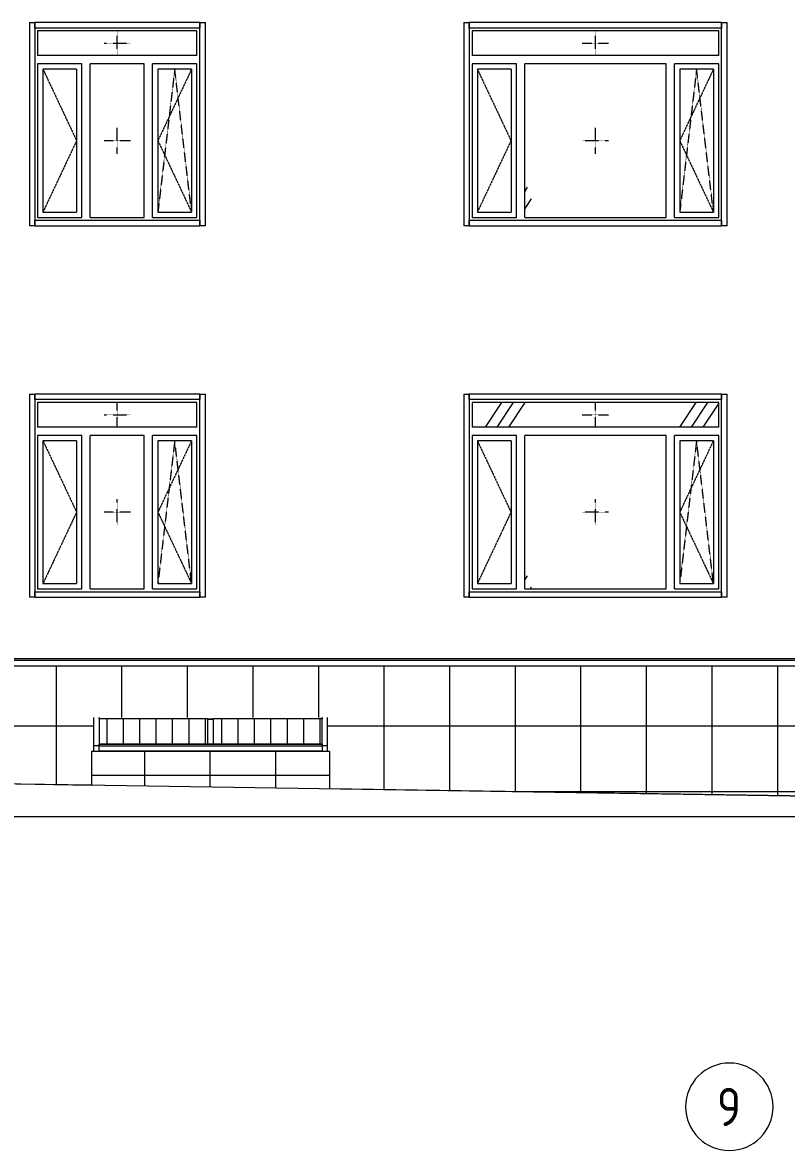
# Model space of a CAD drawing. Header units: millimetres. Extents: x -515342 to 330399, y -224905 to 507333.
# Drawn here: x 293306 to 300296, y -2235 to 8088 of the extents above; entities that cross this region are included whole.
import ezdxf

# ---------------------------------------------------------------- set-up
doc = ezdxf.new("R2010")
doc.units = ezdxf.units.MM
doc.linetypes.add('ASVP_Штриховая_ш2 п1', pattern=[3, 2, -1])
doc.layers.get('0').update_dxf_attribs({"lineweight": 0})
for name, color, linetype, lineweight in [('Витраж', 7, 'Continuous', 0), ('Линии', 7, 'Continuous', 0), ('Ограждение', 7, 'Continuous', 0), ('Окна', 7, 'Continuous', 0), ('Окна открывание', 7, 'Continuous', 0), ('Оси', 7, 'Continuous', 0), ('Панели витража', 7, 'Continuous', 0), ('Стены внутренние', 7, 'Continuous', 0), ('Стены наружные', 7, 'Continuous', 0), ('Стены штриховка поверхности', 7, 'Continuous', 0)]:
    doc.layers.add(name, color=color, linetype=linetype, lineweight=lineweight)
doc.styles.add('GOST Common', font='', dxfattribs={"width": 0.9, "height": 350})
doc.styles.get('GOST Common').set_extended_font_data('GOST Common')
pattern_1 = [(236.31, (995.8, 1244.6), (-1777.9963, -3556.002), [641.067, -5769.603]), (236.31, (1031.34, 1137.9), (-1777.9963, -3556.002), [384.64, -6026.03]), (236.31, (818, 1137.9), (-1777.9963, -3556.002), [384.64, -6026.03])]
pattern_2 = [(90, (-71.02, -10380.49), (-150, 9e-15), [])]
pattern_3 = [(90, (-71.02, 9800.7), (-150, 9e-15), [])]

# ---------------------------------------------------------------- blocks, each defined once
blk = doc.blocks.new('Окно_ПВХ_3Створки_1Фрамуга-верх - АР_Окно_ОП_1820_h_х2370_3ст2фр-в-9801112-О_АР_Эскиз_Фасад 1-12 копия 1')
at = {"layer": 'Окна открывание'}
h = blk.add_hatch(dxfattribs=at)
h.set_pattern_fill('FP_1', color=256, style=0, pattern_type=2)
h.set_pattern_definition(pattern_1)
h.paths.add_polyline_path([(74095, 2318), (76353, 2318), (76353, 2544), (74095, 2544), (74095, 2413)])
h = blk.add_hatch(dxfattribs=at)
h.set_pattern_fill('FP_1', color=256, style=0, pattern_type=2)
h.set_pattern_definition(pattern_1)
h.paths.add_polyline_path([(75846, 836), (75871, 836), (75871, 2242), (74577, 2242), (74577, 836), (75790, 836)])
at = {"layer": 'Окна'}
for p, q in [((76353, 2544), (74095, 2544)), ((74095, 2544), (74095, 2318)), ((76353, 2318), (76353, 2544)), ((76353, 2318), (74095, 2318)), ((74501, 2242), (74095, 2242)), ((74095, 2242), (74095, 836)), ((74144, 2193), (74144, 885)), ((74452, 2193), (74144, 2193)), ((74452, 2193), (74452, 885)), ((74501, 836), (74501, 2242)), ((75871, 2242), (74577, 2242)), ((74577, 836), (74577, 2242)), ((75871, 836), (75871, 2242)), ((76353, 2242), (75947, 2242)), ((75947, 836), (75947, 2242)), ((75996, 2193), (75996, 885)), ((76304, 2193), (75996, 2193)), ((76304, 2193), (76304, 885)), ((76353, 836), (76353, 2242)), ((74095, 836), (74501, 836)), ((74144, 885), (74452, 885)), ((74577, 836), (75871, 836)), ((75947, 836), (76353, 836)), ((75996, 885), (76304, 885))]:
    blk.add_line(p, q, dxfattribs=at)
at = {"layer": 'Окна открывание', "linetype": 'ASVP_Штриховая_ш2 п1'}
for p, q in [((75224, 2318), (75224, 2544)), ((75104, 2431), (75344, 2431)), ((74144, 2193), (74452, 1539)), ((76150, 2193), (75996, 885)), ((76304, 2193), (75996, 1539)), ((76304, 885), (76150, 2193)), ((75224, 1419), (75224, 1659)), ((74452, 1539), (74144, 885)), ((75344, 1539), (75104, 1539)), ((75996, 1539), (76304, 885))]:
    blk.add_line(p, q, dxfattribs=at)
blk = doc.blocks.new('Окно_ПВХ_3Створки_1Фрамуга-верх - АР_Окно_ОП_1820_h_х1570_3ст2фр-в-V7-О_АР_Эскиз_Фасад 1-12 копия 1')
at = {"layer": 'Окна'}
h = blk.add_hatch(dxfattribs=at)
h.set_pattern_fill('FP_1', color=256, style=0, pattern_type=2)
h.set_pattern_definition(pattern_1)
h.paths.add_polyline_path([(70180, 885), (70477, 885), (70477, 2193), (70169, 2193), (70169, 885)])
for p, q in [((71578, 2544), (70120, 2544)), ((70120, 2544), (70120, 2318)), ((71578, 2318), (71578, 2544)), ((71578, 2318), (70120, 2318)), ((70526, 2242), (70120, 2242)), ((70120, 2242), (70120, 836)), ((70169, 2193), (70169, 885)), ((70477, 2193), (70169, 2193)), ((70477, 2193), (70477, 885)), ((70526, 836), (70526, 2242)), ((71096, 2242), (70602, 2242)), ((70602, 836), (70602, 2242)), ((71096, 836), (71096, 2242)), ((71578, 2242), (71172, 2242)), ((71172, 836), (71172, 2242)), ((71221, 2193), (71221, 885)), ((71529, 2193), (71221, 2193)), ((71529, 2193), (71529, 885)), ((71578, 836), (71578, 2242)), ((70120, 836), (70526, 836)), ((70169, 885), (70477, 885)), ((70602, 836), (71096, 836)), ((71172, 836), (71578, 836)), ((71221, 885), (71529, 885))]:
    blk.add_line(p, q, dxfattribs=at)
at = {"layer": 'Окна открывание', "linetype": 'ASVP_Штриховая_ш2 п1'}
for p, q in [((70849, 2318), (70849, 2544)), ((70729, 2431), (70969, 2431)), ((70169, 2193), (70477, 1539)), ((71375, 2193), (71221, 885)), ((71529, 2193), (71221, 1539)), ((71529, 885), (71375, 2193)), ((70849, 1419), (70849, 1659)), ((70477, 1539), (70169, 885)), ((70969, 1539), (70729, 1539)), ((71221, 1539), (71529, 885))]:
    blk.add_line(p, q, dxfattribs=at)
blk = doc.blocks.new('Окно_ПВХ_3Створки_1Фрамуга-верх - АР_Окно_ОП_1820_h_х2370_3ст2фр-в-V44-О_АР_Эскиз_Фасад 1-12 копия 1')
at = {"layer": 'Окна открывание'}
h = blk.add_hatch(dxfattribs=at)
h.set_pattern_fill('FP_1', color=256, style=0, pattern_type=2)
h.set_pattern_definition(pattern_1)
h.paths.add_polyline_path([(74577, 4236), (75871, 4236), (75871, 5642), (74577, 5642), (74577, 4371)])
at = {"layer": 'Окна'}
for p, q in [((76353, 5944), (74095, 5944)), ((74095, 5944), (74095, 5718)), ((76353, 5718), (76353, 5944)), ((76353, 5718), (74095, 5718)), ((74501, 5642), (74095, 5642)), ((74095, 5642), (74095, 4236)), ((74144, 5593), (74144, 4285)), ((74452, 5593), (74144, 5593)), ((74452, 5593), (74452, 4285)), ((74501, 4236), (74501, 5642)), ((75871, 5642), (74577, 5642)), ((74577, 4236), (74577, 5642)), ((75871, 4236), (75871, 5642)), ((76353, 5642), (75947, 5642)), ((75947, 4236), (75947, 5642)), ((75996, 5593), (75996, 4285)), ((76304, 5593), (75996, 5593)), ((76304, 5593), (76304, 4285)), ((76353, 4236), (76353, 5642)), ((74095, 4236), (74501, 4236)), ((74144, 4285), (74452, 4285)), ((74577, 4236), (75871, 4236)), ((75947, 4236), (76353, 4236)), ((75996, 4285), (76304, 4285))]:
    blk.add_line(p, q, dxfattribs=at)
at = {"layer": 'Окна открывание', "linetype": 'ASVP_Штриховая_ш2 п1'}
for p, q in [((75224, 5718), (75224, 5944)), ((75104, 5831), (75344, 5831)), ((74144, 5593), (74452, 4939)), ((76150, 5593), (75996, 4285)), ((76304, 5593), (75996, 4939)), ((76304, 4285), (76150, 5593)), ((75224, 4819), (75224, 5059)), ((74452, 4939), (74144, 4285)), ((75344, 4939), (75104, 4939)), ((75996, 4939), (76304, 4285))]:
    blk.add_line(p, q, dxfattribs=at)
blk = doc.blocks.new('Окно_ПВХ_3Створки_1Фрамуга-верх - АР_Окно_ОП_1820_h_х1570_3ст2фр-в-V45-О_АР_Эскиз_Фасад 1-12 копия 1')
at = {"layer": 'Окна'}
h = blk.add_hatch(dxfattribs=at)
h.set_pattern_fill('FP_1', color=256, style=0, pattern_type=2)
h.set_pattern_definition(pattern_1)
h.paths.add_polyline_path([(70180, 4285), (70477, 4285), (70477, 5593), (70169, 5593), (70169, 4285)])
for p, q in [((71578, 5944), (70120, 5944)), ((70120, 5944), (70120, 5718)), ((71578, 5718), (71578, 5944)), ((71578, 5718), (70120, 5718)), ((70526, 5642), (70120, 5642)), ((70120, 5642), (70120, 4236)), ((70169, 5593), (70169, 4285)), ((70477, 5593), (70169, 5593)), ((70477, 5593), (70477, 4285)), ((70526, 4236), (70526, 5642)), ((71096, 5642), (70602, 5642)), ((70602, 4236), (70602, 5642)), ((71096, 4236), (71096, 5642)), ((71578, 5642), (71172, 5642)), ((71172, 4236), (71172, 5642)), ((71221, 5593), (71221, 4285)), ((71529, 5593), (71221, 5593)), ((71529, 5593), (71529, 4285)), ((71578, 4236), (71578, 5642)), ((70120, 4236), (70526, 4236)), ((70169, 4285), (70477, 4285)), ((70602, 4236), (71096, 4236)), ((71172, 4236), (71578, 4236)), ((71221, 4285), (71529, 4285))]:
    blk.add_line(p, q, dxfattribs=at)
at = {"layer": 'Окна открывание', "linetype": 'ASVP_Штриховая_ш2 п1'}
for p, q in [((70849, 5718), (70849, 5944)), ((70729, 5831), (70969, 5831)), ((70169, 5593), (70477, 4939)), ((71375, 5593), (71221, 4285)), ((71529, 5593), (71221, 4939)), ((71529, 4285), (71375, 5593)), ((70849, 4819), (70849, 5059)), ((70477, 4939), (70169, 4285)), ((70969, 4939), (70729, 4939)), ((71221, 4939), (71529, 4285))]:
    blk.add_line(p, q, dxfattribs=at)
blk = doc.blocks.new('Прямоугольный импост - АР_Откос_Металлический_50х330 Коричневый Правый-9899917-О_АР_Эскиз_Фасад 1-12 копия 1')
at = {"layer": 'Витраж'}
for p, q in [((74069, 2570), (74069, 2620)), ((76379, 2620), (74069, 2620)), ((76379, 2620), (76379, 2570)), ((76379, 2570), (74069, 2570))]:
    blk.add_line(p, q, dxfattribs=at)
blk = doc.blocks.new('Прямоугольный импост - АР_Откос_Металлический_50х330 Коричневый Левый-9899771-О_АР_Эскиз_Фасад 1-12 копия 1')
at = {"layer": 'Витраж'}
for p, q in [((74069, 760), (74069, 810)), ((74069, 810), (76379, 810)), ((74069, 760), (76379, 760)), ((76379, 810), (76379, 760))]:
    blk.add_line(p, q, dxfattribs=at)
blk = doc.blocks.new('Прямоугольный импост - АР_Откос_Металлический_50х330 Коричневый Правый-9899914-О_АР_Эскиз_Фасад 1-12 копия 1')
at = {"layer": 'Витраж'}
for p, q in [((38540, 2620), (38590, 2620)), ((38540, 2620), (38540, 760)), ((38590, 2620), (38590, 760)), ((38590, 760), (38540, 760))]:
    blk.add_line(p, q, dxfattribs=at)
blk = doc.blocks.new('Прямоугольный импост - АР_Откос_Металлический_50х330 Коричневый Левый-9899768-О_АР_Эскиз_Фасад 1-12 копия 1')
at = {"layer": 'Витраж'}
for p, q in [((40000, 2620), (40050, 2620)), ((40000, 760), (40000, 2620)), ((40050, 760), (40050, 2620)), ((40050, 760), (40000, 760))]:
    blk.add_line(p, q, dxfattribs=at)
blk = doc.blocks.new('Прямоугольный импост - АР_Откос_Металлический_50х330 Белый Правый-9899488-О_АР_Эскиз_Фасад 1-12 копия 1')
at = {"layer": 'Витраж'}
for p, q in [((30163, 2570), (30163, 2620)), ((31673, 2620), (30163, 2620)), ((31673, 2620), (31673, 2570)), ((31673, 2570), (30163, 2570))]:
    blk.add_line(p, q, dxfattribs=at)
blk = doc.blocks.new('Прямоугольный импост - АР_Откос_Металлический_50х330 Белый Левый-9898756-О_АР_Эскиз_Фасад 1-12 копия 1')
at = {"layer": 'Витраж'}
for p, q in [((30163, 760), (30163, 810)), ((30163, 810), (31673, 810)), ((30163, 760), (31673, 760)), ((31673, 810), (31673, 760))]:
    blk.add_line(p, q, dxfattribs=at)
blk = doc.blocks.new('Прямоугольный импост - АР_Откос_Металлический_50х330 Белый Правый-9899489-О_АР_Эскиз_Фасад 1-12 копия 1')
at = {"layer": 'Витраж'}
for p, q in [((30113, 2620), (30163, 2620)), ((30113, 2620), (30113, 760)), ((30163, 2620), (30163, 760)), ((30163, 760), (30113, 760))]:
    blk.add_line(p, q, dxfattribs=at)
blk = doc.blocks.new('Прямоугольный импост - АР_Откос_Металлический_50х330 Белый Левый-9898757-О_АР_Эскиз_Фасад 1-12 копия 1')
at = {"layer": 'Витраж'}
for p, q in [((31673, 2620), (31723, 2620)), ((31673, 760), (31673, 2620)), ((31723, 760), (31723, 2620)), ((31723, 760), (31673, 760))]:
    blk.add_line(p, q, dxfattribs=at)
blk = doc.blocks.new('Прямоугольный импост - АР_Откос_Металлический_50х330 Белый Правый-9899490-О_АР_Эскиз_Фасад 1-12 копия 1')
at = {"layer": 'Витраж'}
for p, q in [((21713, 2570), (21713, 2620)), ((24023, 2620), (21713, 2620)), ((24023, 2620), (24023, 2570)), ((24023, 2570), (21713, 2570))]:
    blk.add_line(p, q, dxfattribs=at)
blk = doc.blocks.new('Прямоугольный импост - АР_Откос_Металлический_50х330 Белый Левый-9898758-О_АР_Эскиз_Фасад 1-12 копия 1')
at = {"layer": 'Витраж'}
for p, q in [((21713, 760), (21713, 810)), ((21713, 810), (24023, 810)), ((21713, 760), (24023, 760)), ((24023, 810), (24023, 760))]:
    blk.add_line(p, q, dxfattribs=at)
blk = doc.blocks.new('Ограждение - Ограждение-9978475-О_АР_Эскиз_Фасад 1-12 копия 1')
at = {"layer": 'Ограждение'}
for p, q in [((79873, 182), (61095, 182)), ((79873, 130), (61095, 130))]:
    blk.add_line(p, q, dxfattribs=at)
blk = doc.blocks.new('Системная панель - АР_ПанельВитража_Монолитный поликарбонат 6мм-V367-О_АР_Эскиз_Фасад 1-12 копия 1')
at = {"layer": 'Панели витража'}
h = blk.add_hatch(dxfattribs=at)
h.set_pattern_fill('FP_32', color=256, style=0, pattern_type=2)
h.set_pattern_definition(pattern_2)
h.paths.add_polyline_path([(70833, -580), (71678, -580), (71678, -351), (70683, -351), (70683, -580)])
h = blk.add_hatch(dxfattribs=at)
h.set_pattern_fill('FP_33', color=256, style=0, pattern_type=2)
h.set_pattern_definition(pattern_3)
h.paths.add_polyline_path([(70683, -585), (71678, -585), (71678, -580), (70683, -580)])
for p, q in [((71678, -351), (70683, -351)), ((70683, -351), (70683, -580)), ((71678, -580), (71678, -351)), ((70683, -580), (71678, -580)), ((70683, -580), (70683, -586)), ((71678, -586), (71678, -580))]:
    blk.add_line(p, q, dxfattribs=at)
blk = doc.blocks.new('Прямоугольный импост - АР_Импост_50х50 _труба_-10238076-О_АР_Эскиз_Фасад 1-12 копия 1')
at = {"layer": 'Витраж'}
for p, q in [((71703, -585), (72723, -585)), ((71703, -600), (72723, -600)), ((72723, -585), (72723, -600)), ((72723, -600), (72723, -648)), ((72723, -648), (71703, -648))]:
    blk.add_line(p, q, dxfattribs=at)
blk = doc.blocks.new('Прямоугольный импост - АР_Импост_50х50 _труба_-10238077-О_АР_Эскиз_Фасад 1-12 копия 1')
at = {"layer": 'Витраж'}
for p, q in [((70683, -351), (70683, -340)), ((71703, -356), (71678, -356))]:
    blk.add_line(p, q, dxfattribs=at)
blk = doc.blocks.new('Прямоугольный импост - АР_Импост_50х50 _труба_-10238183-О_АР_Эскиз_Фасад 1-12 копия 1')
at = {"layer": 'Витраж'}
for p, q in [((70633, -340), (70633, -600)), ((70683, -340), (70683, -351)), ((70683, -600), (70633, -600)), ((70633, -600), (70633, -648)), ((70683, -585), (70683, -600)), ((70683, -648), (70683, -600)), ((70633, -648), (70683, -648))]:
    blk.add_line(p, q, dxfattribs=at)
blk = doc.blocks.new('Прямоугольный импост - АР_Импост_50х50 _труба_-10238184-О_АР_Эскиз_Фасад 1-12 копия 1')
at = {"layer": 'Витраж'}
for p, q in [((72723, -351), (72723, -340)), ((72773, -600), (72773, -340)), ((72723, -600), (72723, -585)), ((72773, -600), (72723, -600)), ((72723, -600), (72723, -648)), ((72773, -648), (72773, -600)), ((72723, -648), (72773, -648))]:
    blk.add_line(p, q, dxfattribs=at)
blk = doc.blocks.new('Системная панель - АР_ПанельВитража_Монолитный поликарбонат 6мм-V368-О_АР_Эскиз_Фасад 1-12 копия 1')
at = {"layer": 'Панели витража'}
h = blk.add_hatch(dxfattribs=at)
h.set_pattern_fill('FP_32', color=256, style=0, pattern_type=2)
h.set_pattern_definition(pattern_2)
h.paths.add_polyline_path([(72723, -580), (72723, -351), (71728, -351), (71728, -580), (72212, -580)])
h = blk.add_hatch(dxfattribs=at)
h.set_pattern_fill('FP_33', color=256, style=0, pattern_type=2)
h.set_pattern_definition(pattern_3)
h.paths.add_polyline_path([(72212, -585), (72723, -585), (72723, -580), (71728, -580), (71728, -585), (72121, -585)])
for p, q in [((72723, -351), (71728, -351)), ((71728, -351), (71728, -580)), ((72723, -580), (72723, -351)), ((71728, -580), (72723, -580)), ((71728, -580), (71728, -586)), ((72723, -586), (72723, -580))]:
    blk.add_line(p, q, dxfattribs=at)
blk = doc.blocks.new('Прямоугольный импост - АР_Импост_50х50 _труба_-10238080-О_АР_Эскиз_Фасад 1-12 копия 1')
at = {"layer": 'Витраж'}
for p, q in [((70683, -600), (70683, -585)), ((70683, -585), (71703, -585)), ((70683, -648), (70683, -600)), ((70683, -600), (71703, -600)), ((71703, -648), (70683, -648))]:
    blk.add_line(p, q, dxfattribs=at)
blk = doc.blocks.new('Прямоугольный импост - АР_Импост_50х50 _труба_-10238081-О_АР_Эскиз_Фасад 1-12 копия 1')
at = {"layer": 'Витраж'}
for p, q in [((71728, -356), (71703, -356)), ((72723, -340), (72723, -351))]:
    blk.add_line(p, q, dxfattribs=at)
blk = doc.blocks.new('Прямоугольный импост - АР_Импост_50х50 _труба_-10238181-О_АР_Эскиз_Фасад 1-12 копия 1')
at = {"layer": 'Витраж'}
for p, q in [((71678, -356), (71728, -356)), ((71728, -585), (71678, -585))]:
    blk.add_line(p, q, dxfattribs=at)
blk = doc.blocks.new('СД_Люблино_Фасады_rvt-1-О_АР_Эскиз_Фасад 1-12 копия 1')
at = {"layer": 'Стены штриховка поверхности', "true_color": 0xcacaca}
h = blk.add_hatch(dxfattribs=at)
h.set_pattern_fill('FP_3', color=9, style=0, pattern_type=2)
h.set_pattern_definition([(0, (60215, -3150), (0, 600), []), (90, (60215, -3150), (-600, 4e-14), [])])
h.paths.add_polyline_path([(79925, -1099), (79925, 150), (79873, 150), (79873, 130), (61095, 130), (61095, 65), (61100, 65), (61100, 50), (61095, 50), (61095, -677), (61100, -677), (61100, -692), (61095, -692), (61096, -704), (61096, -704), (61096, -754), (61095, -754), (61095, -813), (70613, -957), (70613, -650), (72793, -650), (72793, -991), (79912, -1099)])
h.paths.add_polyline_path([(60995, -811), (60995, -754), (60993, -754), (60993, -704), (60995, -704), (60995, -692), (60990, -692), (60990, -677), (60995, -677), (60995, 50), (60990, 50), (60990, 65), (60995, 65), (60995, 130), (60502, 130), (60503, -523), (60507, -523), (60507, -538), (60502, -538), (60501, -658), (60521, -665), (60521, -769), (60401, -730), (60401, -600), (60400, -600), (60400, -550), (60402, -550), (60401, -538), (60399, -538), (60397, -534), (60397, -535), (60365, -535), (60365, -800), (60274, -800), (60993, -811)])
h.paths.add_polyline_path([(72773, -648), (70633, -648), (70633, -340), (72773, -340), (72773, -628)])
h.paths.add_polyline_path([(60399, -538), (60398, -538), (60397, -533)])
h.paths.add_polyline_path([(60397, -530), (60399, -523), (60402, -523), (60402, 180), (60365, 180), (60365, -525), (60397, -526), (60397, -529)])
h = blk.add_hatch(dxfattribs=at)
h.set_pattern_fill('FP_40', color=9, style=0, pattern_type=2)
h.set_pattern_definition([(0, (70623.1, 0), (0, 600), []), (90, (70623.1, 0), (-600, 4e-14), [])])
h.paths.add_polyline_path([(72793, -995), (72793, -650), (70613, -650), (70613, -962), (72773, -995)])
at = {"layer": 'Стены внутренние'}
for p, q in [((61095, 200), (80000, 200)), ((72793, -650), (70613, -650)), ((70613, -650), (70613, -962)), ((72793, -995), (72793, -650)), ((61095, -813), (70613, -957)), ((72793, -991), (79925, -1099))]:
    blk.add_line(p, q, dxfattribs=at)
at = {"layer": 'Стены наружные'}
for p, q in [((61095, -813), (70613, -958)), ((72793, -991), (79925, -1099))]:
    blk.add_line(p, q, dxfattribs=at)
at = {"layer": 'Витраж', "lineweight": 9}
for name, p in [('Прямоугольный импост - АР_Откос_Металлический_50х330 Белый Правый-9899489-О_АР_Эскиз_Фасад 1-12 копия 1', (39932, 3400)), ('Прямоугольный импост - АР_Откос_Металлический_50х330 Белый Правый-9899488-О_АР_Эскиз_Фасад 1-12 копия 1', (39932, 3400)), ('Прямоугольный импост - АР_Откос_Металлический_50х330 Белый Левый-9898757-О_АР_Эскиз_Фасад 1-12 копия 1', (39932, 3400)), ('Прямоугольный импост - АР_Откос_Металлический_50х330 Белый Правый-9899489-О_АР_Эскиз_Фасад 1-12 копия 1', (43906, 3400)), ('Прямоугольный импост - АР_Откос_Металлический_50х330 Белый Правый-9899490-О_АР_Эскиз_Фасад 1-12 копия 1', (52355, 3400)), ('Прямоугольный импост - АР_Откос_Металлический_50х330 Белый Левый-9898757-О_АР_Эскиз_Фасад 1-12 копия 1', (44706, 3400)), ('Прямоугольный импост - АР_Откос_Металлический_50х330 Белый Левый-9898756-О_АР_Эскиз_Фасад 1-12 копия 1', (39932, 3400)), ('Прямоугольный импост - АР_Откос_Металлический_50х330 Белый Левый-9898758-О_АР_Эскиз_Фасад 1-12 копия 1', (52355, 3400)), ('Прямоугольный импост - АР_Откос_Металлический_50х330 Белый Правый-9899489-О_АР_Эскиз_Фасад 1-12 копия 1', (39932, 0)), ('Прямоугольный импост - АР_Откос_Металлический_50х330 Белый Правый-9899488-О_АР_Эскиз_Фасад 1-12 копия 1', (39932, 0)), ('Прямоугольный импост - АР_Откос_Металлический_50х330 Белый Левый-9898757-О_АР_Эскиз_Фасад 1-12 копия 1', (39932, 0)), ('Прямоугольный импост - АР_Откос_Металлический_50х330 Коричневый Правый-9899914-О_АР_Эскиз_Фасад 1-12 копия 1', (35479, 0)), ('Прямоугольный импост - АР_Откос_Металлический_50х330 Коричневый Правый-9899917-О_АР_Эскиз_Фасад 1-12 копия 1', (0, 0)), ('Прямоугольный импост - АР_Откос_Металлический_50х330 Коричневый Левый-9899768-О_АР_Эскиз_Фасад 1-12 копия 1', (36379, 0)), ('Прямоугольный импост - АР_Откос_Металлический_50х330 Белый Левый-9898756-О_АР_Эскиз_Фасад 1-12 копия 1', (39932, 0)), ('Прямоугольный импост - АР_Откос_Металлический_50х330 Коричневый Левый-9899771-О_АР_Эскиз_Фасад 1-12 копия 1', (0, 0)), ('Прямоугольный импост - АР_Импост_50х50 _труба_-10238183-О_АР_Эскиз_Фасад 1-12 копия 1', (0, 0)), ('Прямоугольный импост - АР_Импост_50х50 _труба_-10238077-О_АР_Эскиз_Фасад 1-12 копия 1', (0, 0)), ('Прямоугольный импост - АР_Импост_50х50 _труба_-10238181-О_АР_Эскиз_Фасад 1-12 копия 1', (0, 0)), ('Прямоугольный импост - АР_Импост_50х50 _труба_-10238081-О_АР_Эскиз_Фасад 1-12 копия 1', (0, 0)), ('Прямоугольный импост - АР_Импост_50х50 _труба_-10238184-О_АР_Эскиз_Фасад 1-12 копия 1', (0, 0)), ('Прямоугольный импост - АР_Импост_50х50 _труба_-10238080-О_АР_Эскиз_Фасад 1-12 копия 1', (0, 0)), ('Прямоугольный импост - АР_Импост_50х50 _труба_-10238076-О_АР_Эскиз_Фасад 1-12 копия 1', (0, 0))]:
    blk.add_blockref(name, p, dxfattribs=at)
at = {"layer": 'Ограждение', "lineweight": 9}
blk.add_blockref('Ограждение - Ограждение-9978475-О_АР_Эскиз_Фасад 1-12 копия 1', (0, 0), dxfattribs=at)
at = {"layer": 'Окна', "lineweight": 9}
for name in ['Окно_ПВХ_3Створки_1Фрамуга-верх - АР_Окно_ОП_1820_h_х1570_3ст2фр-в-V45-О_АР_Эскиз_Фасад 1-12 копия 1', 'Окно_ПВХ_3Створки_1Фрамуга-верх - АР_Окно_ОП_1820_h_х2370_3ст2фр-в-V44-О_АР_Эскиз_Фасад 1-12 копия 1', 'Окно_ПВХ_3Створки_1Фрамуга-верх - АР_Окно_ОП_1820_h_х1570_3ст2фр-в-V7-О_АР_Эскиз_Фасад 1-12 копия 1', 'Окно_ПВХ_3Створки_1Фрамуга-верх - АР_Окно_ОП_1820_h_х2370_3ст2фр-в-9801112-О_АР_Эскиз_Фасад 1-12 копия 1']:
    blk.add_blockref(name, (0, 0), dxfattribs=at)
at = {"layer": 'Панели витража', "lineweight": 9}
for name in ['Системная панель - АР_ПанельВитража_Монолитный поликарбонат 6мм-V367-О_АР_Эскиз_Фасад 1-12 копия 1', 'Системная панель - АР_ПанельВитража_Монолитный поликарбонат 6мм-V368-О_АР_Эскиз_Фасад 1-12 копия 1']:
    blk.add_blockref(name, (0, 0), dxfattribs=at)
blk = doc.blocks.new('Ось сетки - Круг_Ø8 мм-6577-О_АР_Эскиз_Фасад 1-12 копия 1')
at = {"layer": 'Оси'}
for start, end in [(360, 180), (180, 360)]:
    blk.add_arc((0, -3903), 400, start, end, dxfattribs=at)

msp = doc.modelspace()

# ---------------------------------------------------------------- linework, layer by layer
at = {"layer": 'Линии'}
for p, q in [((303235.0883, 963.3132), (283597.3997, 1264.6212)), ((312067.6391, 817.7355), (283597.3997, 817.7355))]:
    msp.add_line(p, q, dxfattribs=at)

# ---------------------------------------------------------------- block references
msp.add_blockref('СД_Люблино_Фасады_rvt-1-О_АР_Эскиз_Фасад 1-12 копия 1', (223323.3997, 2067.7355))
at = {"layer": 'Оси'}
msp.add_blockref('Ось сетки - Круг_Ø8 мм-6577-О_АР_Эскиз_Фасад 1-12 копия 1', (299773.3997, 2067.7355), dxfattribs=at)

# ---------------------------------------------------------------- texts
at = {"layer": 'Оси', "insert": (299659.619, -1662.3053), "char_height": 350, "width": 274.177125, "attachment_point": 1, "style": 'GOST Common'}
msp.add_mtext('\\fGOST Common|b0|i0|c204|p34|;\\W.9;9', dxfattribs=at)

doc.saveas('drawing.dxf')
